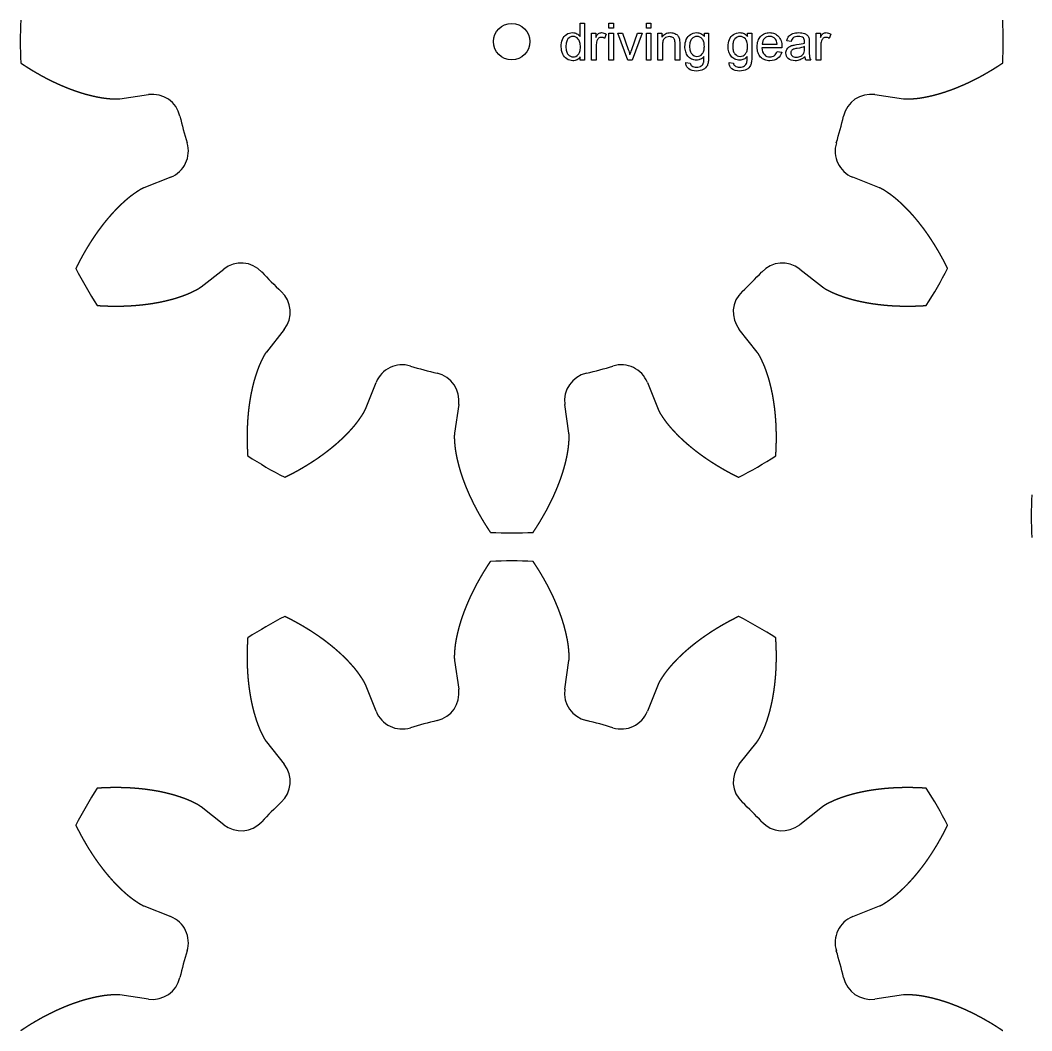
# Model space of a CAD drawing. Header units: millimetres. Extents: x 18 to 1169, y 18 to 1181.
# Drawn here: x 18 to 234.1, y 559.6 to 775.6 of the extents above; entities that cross this region are included whole.
import ezdxf

# ---------------------------------------------------------------- set-up
doc = ezdxf.new("R2010")
doc.units = ezdxf.units.MM
doc.layers.add('cut', color=5, linetype='Continuous', true_color=0x0000ff)
doc.layers.add('line engraving', color=1, linetype='Continuous', true_color=0xff0000)

msp = doc.modelspace()

# ---------------------------------------------------------------- linework, layer by layer
at = {"layer": 'cut', "color": 5, "true_color": 0x0000ff}
for p, q in [((39.31, 758.78), (45.41, 759.67)), ((200.59, 759.67), (206.69, 758.78)), ((50.14, 742.01), (44.42, 739.74)), ((201.58, 739.74), (195.86, 742.01)), ((56.64, 718.58), (61.47, 722.39)), ((184.53, 722.39), (189.36, 718.58)), ((74.39, 709.47), (70.58, 704.64)), ((175.42, 704.64), (171.61, 709.47)), ((91.74, 692.42), (94.01, 698.14)), ((151.99, 698.14), (154.26, 692.42)), ((111.67, 693.41), (110.78, 687.31)), ((135.22, 687.31), (134.33, 693.41)), ((110.78, 638.69), (111.67, 632.59)), ((134.33, 632.59), (135.22, 638.69)), ((94.01, 627.86), (91.74, 633.58)), ((154.26, 633.58), (151.99, 627.86)), ((70.58, 621.36), (74.39, 616.53)), ((171.61, 616.53), (175.42, 621.36)), ((61.47, 603.61), (56.64, 607.42)), ((189.36, 607.42), (184.53, 603.61)), ((44.42, 586.26), (50.14, 583.99)), ((195.86, 583.99), (201.58, 586.26)), ((45.41, 566.33), (39.31, 567.22)), ((206.69, 567.22), (200.59, 566.33))]:
    msp.add_line(p, q, dxfattribs=at)
msp.add_circle((123, 771), 3.9, dxfattribs=at)
for centre, radius, start, end in [((123, 771), 105, 177.5067, -177.5067), ((123, 771), 105, -2.4933, 2.4933), ((46.27, 753.73), 6, 12.6817, 98.3062), ((199.73, 753.73), 6, 81.6938, 167.3183), ((123, 771), 72.64, -167.3183, -162.6817), ((123, 771), 72.64, -17.3183, -12.6817), ((47.92, 747.59), 6, -68.3062, 17.3183), ((198.08, 747.59), 6, 162.6817, -111.6938), ((123, 771), 105, -152.4933, -147.5067), ((65.19, 717.68), 6, 42.6817, 128.3062), ((180.81, 717.68), 6, 51.6938, 137.3183), ((123, 771), 105, -32.4933, -27.5067), ((123, 771), 72.64, -137.3183, -132.6817), ((123, 771), 72.64, -47.3183, -42.6817), ((69.68, 713.19), 6, -38.3062, 47.3183), ((176.32, 713.19), 6, 132.6817, -141.6938), ((99.59, 695.92), 6, 72.6817, 158.3062), ((123, 771), 72.64, -107.3183, -102.6817), ((123, 771), 72.64, -77.3183, -72.6817), ((146.41, 695.92), 6, 21.6938, 107.3183), ((105.73, 694.27), 6, -8.3062, 77.3183), ((140.27, 694.27), 6, 102.6817, -171.6938), ((123, 771), 105, -122.4933, -117.5067), ((123, 771), 105, -62.4933, -57.5067), ((339, 669.58), 105, 177.5067, -177.5067), ((123, 771), 105, -92.4933, -87.5067), ((123, 555), 105, 87.5067, 92.4933), ((123, 555), 105, 117.5067, 122.4933), ((123, 555), 105, 57.5067, 62.4933), ((105.73, 631.73), 6, -77.3183, 8.3062), ((140.27, 631.73), 6, 171.6938, -102.6817), ((99.59, 630.08), 6, -158.3062, -72.6817), ((146.41, 630.08), 6, -107.3183, -21.6938), ((123, 555), 72.64, 102.6817, 107.3183), ((123, 555), 72.64, 72.6817, 77.3183), ((69.68, 612.81), 6, -47.3183, 38.3062), ((176.32, 612.81), 6, 141.6938, -132.6817), ((123, 555), 105, 147.5067, 152.4933), ((123, 555), 105, 27.5067, 32.4933), ((123, 555), 72.64, 132.6817, 137.3183), ((123, 555), 72.64, 42.6817, 47.3183), ((65.19, 608.32), 6, -128.3062, -42.6817), ((180.81, 608.32), 6, -137.3183, -51.6938), ((47.92, 578.41), 6, -17.3183, 68.3062), ((198.08, 578.41), 6, 111.6938, -162.6817), ((123, 555), 72.64, 162.6817, 167.3183), ((123, 555), 72.64, 12.6817, 17.3183), ((46.27, 572.27), 6, -98.3062, -12.6817), ((199.73, 572.27), 6, -167.3183, -81.6938)]:
    msp.add_arc(centre, radius, start, end, dxfattribs=at)
for points in [[(18.1, 766.43), (18.16, 766.39), (18.27, 766.32), (18.45, 766.2), (18.68, 766.05), (18.97, 765.86), (19.27, 765.67), (19.56, 765.48), (19.86, 765.3), (20.15, 765.11), (20.45, 764.93), (20.74, 764.76), (21.04, 764.58), (21.33, 764.41), (21.63, 764.24), (21.93, 764.07), (22.23, 763.9), (22.52, 763.73), (22.82, 763.57), (23.12, 763.41), (23.42, 763.25), (23.72, 763.1), (24.02, 762.94), (24.33, 762.79), (24.63, 762.64), (24.93, 762.49), (25.23, 762.35), (25.53, 762.2), (25.84, 762.06), (26.14, 761.93), (26.44, 761.79), (26.75, 761.66), (27.05, 761.53), (27.36, 761.4), (27.66, 761.27), (27.97, 761.15), (28.27, 761.03), (28.58, 760.91), (28.88, 760.79), (29.19, 760.68), (29.49, 760.57), (29.8, 760.46), (30.11, 760.36), (30.42, 760.25), (30.72, 760.15), (31.03, 760.06), (31.34, 759.96), (31.64, 759.87), (31.95, 759.78), (32.26, 759.7), (32.57, 759.62), (32.88, 759.54), (33.18, 759.46), (33.49, 759.39), (33.8, 759.32), (34.11, 759.25), (34.42, 759.19), (34.72, 759.13), (35.03, 759.07), (35.34, 759.02), (35.65, 758.97), (35.96, 758.92), (36.26, 758.89), (36.57, 758.85), (36.88, 758.82), (37.18, 758.8), (37.49, 758.77), (37.8, 758.75), (38.1, 758.74), (38.41, 758.73), (38.71, 758.73), (38.95, 758.74), (39.13, 758.76), (39.25, 758.77), (39.31, 758.78)], [(206.69, 758.78), (206.75, 758.77), (206.87, 758.76), (207.05, 758.74), (207.29, 758.73), (207.59, 758.73), (207.9, 758.74), (208.2, 758.75), (208.51, 758.77), (208.82, 758.8), (209.12, 758.82), (209.43, 758.85), (209.74, 758.89), (210.04, 758.92), (210.35, 758.97), (210.66, 759.02), (210.97, 759.07), (211.28, 759.13), (211.58, 759.19), (211.89, 759.25), (212.2, 759.32), (212.51, 759.39), (212.82, 759.46), (213.12, 759.54), (213.43, 759.62), (213.74, 759.7), (214.05, 759.78), (214.36, 759.87), (214.66, 759.96), (214.97, 760.06), (215.28, 760.15), (215.58, 760.25), (215.89, 760.36), (216.2, 760.46), (216.51, 760.57), (216.81, 760.68), (217.12, 760.79), (217.42, 760.91), (217.73, 761.03), (218.03, 761.15), (218.34, 761.27), (218.64, 761.4), (218.95, 761.53), (219.25, 761.66), (219.56, 761.79), (219.86, 761.93), (220.16, 762.06), (220.47, 762.2), (220.77, 762.35), (221.07, 762.49), (221.37, 762.64), (221.67, 762.79), (221.98, 762.94), (222.28, 763.1), (222.58, 763.25), (222.88, 763.41), (223.18, 763.57), (223.48, 763.73), (223.77, 763.9), (224.07, 764.07), (224.37, 764.24), (224.67, 764.41), (224.96, 764.58), (225.26, 764.76), (225.55, 764.93), (225.85, 765.11), (226.14, 765.3), (226.44, 765.48), (226.73, 765.67), (227.03, 765.86), (227.32, 766.05), (227.55, 766.2), (227.73, 766.32), (227.84, 766.39), (227.9, 766.43)], [(44.42, 739.74), (44.36, 739.72), (44.25, 739.67), (44.08, 739.59), (43.87, 739.48), (43.6, 739.33), (43.34, 739.17), (43.09, 739), (42.83, 738.83), (42.58, 738.66), (42.33, 738.48), (42.07, 738.31), (41.83, 738.12), (41.58, 737.94), (41.33, 737.74), (41.09, 737.55), (40.85, 737.35), (40.61, 737.14), (40.38, 736.94), (40.14, 736.73), (39.91, 736.52), (39.68, 736.3), (39.45, 736.09), (39.22, 735.87), (38.99, 735.64), (38.77, 735.42), (38.54, 735.19), (38.32, 734.96), (38.1, 734.73), (37.88, 734.49), (37.66, 734.25), (37.45, 734.01), (37.23, 733.77), (37.02, 733.53), (36.81, 733.28), (36.6, 733.03), (36.39, 732.78), (36.18, 732.53), (35.98, 732.27), (35.77, 732.01), (35.57, 731.75), (35.37, 731.49), (35.17, 731.23), (34.97, 730.96), (34.77, 730.7), (34.58, 730.43), (34.39, 730.16), (34.19, 729.88), (34, 729.61), (33.81, 729.33), (33.63, 729.05), (33.44, 728.77), (33.25, 728.49), (33.07, 728.21), (32.89, 727.92), (32.71, 727.63), (32.53, 727.35), (32.35, 727.06), (32.18, 726.76), (32, 726.47), (31.83, 726.17), (31.66, 725.88), (31.49, 725.58), (31.32, 725.28), (31.15, 724.98), (30.99, 724.67), (30.82, 724.37), (30.66, 724.06), (30.5, 723.75), (30.34, 723.44), (30.18, 723.13), (30.06, 722.88), (29.96, 722.69), (29.9, 722.57), (29.87, 722.51)], [(216.13, 722.51), (216.1, 722.57), (216.04, 722.69), (215.94, 722.88), (215.82, 723.13), (215.66, 723.44), (215.5, 723.75), (215.34, 724.06), (215.18, 724.37), (215.01, 724.67), (214.85, 724.98), (214.68, 725.28), (214.51, 725.58), (214.34, 725.88), (214.17, 726.17), (214, 726.47), (213.82, 726.76), (213.65, 727.06), (213.47, 727.35), (213.29, 727.63), (213.11, 727.92), (212.93, 728.21), (212.75, 728.49), (212.56, 728.77), (212.37, 729.05), (212.19, 729.33), (212, 729.61), (211.81, 729.88), (211.61, 730.16), (211.42, 730.43), (211.23, 730.7), (211.03, 730.96), (210.83, 731.23), (210.63, 731.49), (210.43, 731.75), (210.23, 732.01), (210.02, 732.27), (209.82, 732.53), (209.61, 732.78), (209.4, 733.03), (209.19, 733.28), (208.98, 733.53), (208.77, 733.77), (208.55, 734.01), (208.34, 734.25), (208.12, 734.49), (207.9, 734.73), (207.68, 734.96), (207.46, 735.19), (207.23, 735.42), (207.01, 735.64), (206.78, 735.87), (206.55, 736.09), (206.32, 736.3), (206.09, 736.52), (205.86, 736.73), (205.62, 736.94), (205.39, 737.14), (205.15, 737.35), (204.91, 737.55), (204.67, 737.74), (204.42, 737.94), (204.17, 738.12), (203.93, 738.31), (203.67, 738.48), (203.42, 738.66), (203.17, 738.83), (202.91, 739), (202.66, 739.17), (202.4, 739.33), (202.13, 739.48), (201.92, 739.59), (201.75, 739.67), (201.64, 739.72), (201.58, 739.74)], [(34.44, 714.59), (34.51, 714.59), (34.65, 714.58), (34.86, 714.57), (35.14, 714.55), (35.48, 714.53), (35.83, 714.52), (36.18, 714.5), (36.53, 714.49), (36.87, 714.48), (37.22, 714.47), (37.56, 714.46), (37.91, 714.46), (38.25, 714.46), (38.59, 714.46), (38.94, 714.46), (39.28, 714.46), (39.62, 714.47), (39.96, 714.48), (40.3, 714.49), (40.64, 714.5), (40.98, 714.52), (41.31, 714.53), (41.65, 714.55), (41.99, 714.57), (42.32, 714.6), (42.66, 714.62), (42.99, 714.65), (43.32, 714.68), (43.65, 714.71), (43.98, 714.75), (44.31, 714.78), (44.64, 714.82), (44.97, 714.86), (45.3, 714.91), (45.62, 714.95), (45.95, 715), (46.27, 715.05), (46.59, 715.1), (46.92, 715.16), (47.24, 715.21), (47.56, 715.27), (47.87, 715.34), (48.19, 715.4), (48.51, 715.47), (48.82, 715.54), (49.14, 715.61), (49.45, 715.69), (49.76, 715.76), (50.07, 715.84), (50.38, 715.92), (50.68, 716.01), (50.99, 716.1), (51.29, 716.19), (51.59, 716.28), (51.89, 716.38), (52.19, 716.48), (52.49, 716.58), (52.78, 716.69), (53.07, 716.79), (53.37, 716.9), (53.65, 717.02), (53.94, 717.14), (54.22, 717.26), (54.5, 717.39), (54.78, 717.52), (55.06, 717.66), (55.33, 717.79), (55.61, 717.93), (55.88, 718.07), (56.14, 718.23), (56.34, 718.36), (56.49, 718.47), (56.59, 718.54), (56.64, 718.58)], [(189.36, 718.58), (189.41, 718.54), (189.51, 718.47), (189.66, 718.36), (189.86, 718.23), (190.12, 718.07), (190.39, 717.93), (190.67, 717.79), (190.94, 717.66), (191.22, 717.52), (191.5, 717.39), (191.78, 717.26), (192.06, 717.14), (192.35, 717.02), (192.63, 716.9), (192.93, 716.79), (193.22, 716.69), (193.51, 716.58), (193.81, 716.48), (194.11, 716.38), (194.41, 716.28), (194.71, 716.19), (195.01, 716.1), (195.32, 716.01), (195.62, 715.92), (195.93, 715.84), (196.24, 715.76), (196.55, 715.69), (196.86, 715.61), (197.18, 715.54), (197.49, 715.47), (197.81, 715.4), (198.13, 715.34), (198.44, 715.27), (198.76, 715.21), (199.08, 715.16), (199.41, 715.1), (199.73, 715.05), (200.05, 715), (200.38, 714.95), (200.7, 714.91), (201.03, 714.86), (201.36, 714.82), (201.69, 714.78), (202.02, 714.75), (202.35, 714.71), (202.68, 714.68), (203.01, 714.65), (203.34, 714.62), (203.68, 714.6), (204.01, 714.57), (204.35, 714.55), (204.69, 714.53), (205.02, 714.52), (205.36, 714.5), (205.7, 714.49), (206.04, 714.48), (206.38, 714.47), (206.72, 714.46), (207.06, 714.46), (207.41, 714.46), (207.75, 714.46), (208.09, 714.46), (208.44, 714.46), (208.78, 714.47), (209.13, 714.48), (209.47, 714.49), (209.82, 714.5), (210.17, 714.52), (210.52, 714.53), (210.86, 714.55), (211.14, 714.57), (211.35, 714.58), (211.49, 714.59), (211.56, 714.59)], [(70.58, 704.64), (70.54, 704.59), (70.47, 704.49), (70.36, 704.34), (70.23, 704.14), (70.07, 703.88), (69.93, 703.61), (69.79, 703.33), (69.66, 703.06), (69.52, 702.78), (69.39, 702.5), (69.26, 702.22), (69.14, 701.94), (69.02, 701.65), (68.9, 701.37), (68.79, 701.07), (68.69, 700.78), (68.58, 700.49), (68.48, 700.19), (68.38, 699.89), (68.28, 699.59), (68.19, 699.29), (68.1, 698.99), (68.01, 698.68), (67.92, 698.38), (67.84, 698.07), (67.76, 697.76), (67.69, 697.45), (67.61, 697.14), (67.54, 696.82), (67.47, 696.51), (67.4, 696.19), (67.34, 695.87), (67.27, 695.56), (67.21, 695.24), (67.16, 694.92), (67.1, 694.59), (67.05, 694.27), (67, 693.95), (66.95, 693.62), (66.91, 693.3), (66.86, 692.97), (66.82, 692.64), (66.78, 692.31), (66.75, 691.98), (66.71, 691.65), (66.68, 691.32), (66.65, 690.99), (66.62, 690.66), (66.6, 690.32), (66.57, 689.99), (66.55, 689.65), (66.53, 689.31), (66.52, 688.98), (66.5, 688.64), (66.49, 688.3), (66.48, 687.96), (66.47, 687.62), (66.46, 687.28), (66.46, 686.94), (66.46, 686.59), (66.46, 686.25), (66.46, 685.91), (66.46, 685.56), (66.47, 685.22), (66.48, 684.87), (66.49, 684.53), (66.5, 684.18), (66.52, 683.83), (66.53, 683.48), (66.55, 683.14), (66.57, 682.86), (66.58, 682.65), (66.59, 682.51), (66.59, 682.44)], [(179.41, 682.44), (179.41, 682.51), (179.42, 682.65), (179.43, 682.86), (179.45, 683.14), (179.47, 683.48), (179.48, 683.83), (179.5, 684.18), (179.51, 684.53), (179.52, 684.87), (179.53, 685.22), (179.54, 685.56), (179.54, 685.91), (179.54, 686.25), (179.54, 686.59), (179.54, 686.94), (179.54, 687.28), (179.53, 687.62), (179.52, 687.96), (179.51, 688.3), (179.5, 688.64), (179.48, 688.98), (179.47, 689.31), (179.45, 689.65), (179.43, 689.99), (179.4, 690.32), (179.38, 690.66), (179.35, 690.99), (179.32, 691.32), (179.29, 691.65), (179.25, 691.98), (179.22, 692.31), (179.18, 692.64), (179.14, 692.97), (179.09, 693.3), (179.05, 693.62), (179, 693.95), (178.95, 694.27), (178.9, 694.59), (178.84, 694.92), (178.79, 695.24), (178.73, 695.56), (178.66, 695.87), (178.6, 696.19), (178.53, 696.51), (178.46, 696.82), (178.39, 697.14), (178.31, 697.45), (178.24, 697.76), (178.16, 698.07), (178.08, 698.38), (177.99, 698.68), (177.9, 698.99), (177.81, 699.29), (177.72, 699.59), (177.62, 699.89), (177.52, 700.19), (177.42, 700.49), (177.31, 700.78), (177.21, 701.07), (177.1, 701.37), (176.98, 701.65), (176.86, 701.94), (176.74, 702.22), (176.61, 702.5), (176.48, 702.78), (176.34, 703.06), (176.21, 703.33), (176.07, 703.61), (175.93, 703.88), (175.77, 704.14), (175.64, 704.34), (175.53, 704.49), (175.46, 704.59), (175.42, 704.64)], [(74.51, 677.87), (74.57, 677.9), (74.69, 677.96), (74.88, 678.06), (75.13, 678.18), (75.44, 678.34), (75.75, 678.5), (76.06, 678.66), (76.37, 678.82), (76.67, 678.99), (76.98, 679.15), (77.28, 679.32), (77.58, 679.49), (77.88, 679.66), (78.17, 679.83), (78.47, 680), (78.76, 680.18), (79.06, 680.35), (79.35, 680.53), (79.63, 680.71), (79.92, 680.89), (80.21, 681.07), (80.49, 681.25), (80.77, 681.44), (81.05, 681.63), (81.33, 681.81), (81.61, 682), (81.88, 682.19), (82.16, 682.39), (82.43, 682.58), (82.7, 682.77), (82.96, 682.97), (83.23, 683.17), (83.49, 683.37), (83.75, 683.57), (84.01, 683.77), (84.27, 683.98), (84.53, 684.18), (84.78, 684.39), (85.03, 684.6), (85.28, 684.81), (85.53, 685.02), (85.77, 685.23), (86.01, 685.45), (86.25, 685.66), (86.49, 685.88), (86.73, 686.1), (86.96, 686.32), (87.19, 686.54), (87.42, 686.77), (87.64, 686.99), (87.87, 687.22), (88.09, 687.45), (88.3, 687.68), (88.52, 687.91), (88.73, 688.14), (88.94, 688.38), (89.14, 688.61), (89.35, 688.85), (89.55, 689.09), (89.74, 689.33), (89.94, 689.58), (90.12, 689.83), (90.31, 690.07), (90.48, 690.33), (90.66, 690.58), (90.83, 690.83), (91, 691.09), (91.17, 691.34), (91.33, 691.6), (91.48, 691.87), (91.59, 692.08), (91.67, 692.25), (91.72, 692.36), (91.74, 692.42)], [(154.26, 692.42), (154.28, 692.36), (154.33, 692.25), (154.41, 692.08), (154.52, 691.87), (154.67, 691.6), (154.83, 691.34), (155, 691.09), (155.17, 690.83), (155.34, 690.58), (155.52, 690.33), (155.69, 690.07), (155.88, 689.83), (156.06, 689.58), (156.26, 689.33), (156.45, 689.09), (156.65, 688.85), (156.86, 688.61), (157.06, 688.38), (157.27, 688.14), (157.48, 687.91), (157.7, 687.68), (157.91, 687.45), (158.13, 687.22), (158.36, 686.99), (158.58, 686.77), (158.81, 686.54), (159.04, 686.32), (159.27, 686.1), (159.51, 685.88), (159.75, 685.66), (159.99, 685.45), (160.23, 685.23), (160.47, 685.02), (160.72, 684.81), (160.97, 684.6), (161.22, 684.39), (161.47, 684.18), (161.73, 683.98), (161.99, 683.77), (162.25, 683.57), (162.51, 683.37), (162.77, 683.17), (163.04, 682.97), (163.3, 682.77), (163.57, 682.58), (163.84, 682.39), (164.12, 682.19), (164.39, 682), (164.67, 681.81), (164.95, 681.63), (165.23, 681.44), (165.51, 681.25), (165.79, 681.07), (166.08, 680.89), (166.37, 680.71), (166.65, 680.53), (166.94, 680.35), (167.24, 680.18), (167.53, 680), (167.83, 679.83), (168.12, 679.66), (168.42, 679.49), (168.72, 679.32), (169.02, 679.15), (169.33, 678.99), (169.63, 678.82), (169.94, 678.66), (170.25, 678.5), (170.56, 678.34), (170.87, 678.18), (171.12, 678.06), (171.31, 677.96), (171.43, 677.9), (171.49, 677.87)], [(110.78, 687.31), (110.77, 687.25), (110.76, 687.13), (110.74, 686.95), (110.73, 686.71), (110.73, 686.41), (110.74, 686.1), (110.75, 685.8), (110.77, 685.49), (110.8, 685.18), (110.82, 684.88), (110.85, 684.57), (110.89, 684.26), (110.92, 683.96), (110.97, 683.65), (111.02, 683.34), (111.07, 683.03), (111.13, 682.72), (111.19, 682.42), (111.25, 682.11), (111.32, 681.8), (111.39, 681.49), (111.46, 681.18), (111.54, 680.88), (111.62, 680.57), (111.7, 680.26), (111.78, 679.95), (111.87, 679.64), (111.96, 679.34), (112.06, 679.03), (112.15, 678.72), (112.25, 678.42), (112.36, 678.11), (112.46, 677.8), (112.57, 677.49), (112.68, 677.19), (112.79, 676.88), (112.91, 676.58), (113.03, 676.27), (113.15, 675.97), (113.27, 675.66), (113.4, 675.36), (113.53, 675.05), (113.66, 674.75), (113.79, 674.44), (113.93, 674.14), (114.06, 673.84), (114.2, 673.53), (114.35, 673.23), (114.49, 672.93), (114.64, 672.63), (114.79, 672.33), (114.94, 672.02), (115.1, 671.72), (115.25, 671.42), (115.41, 671.12), (115.57, 670.82), (115.73, 670.52), (115.9, 670.23), (116.07, 669.93), (116.24, 669.63), (116.41, 669.33), (116.58, 669.04), (116.76, 668.74), (116.93, 668.45), (117.11, 668.15), (117.3, 667.86), (117.48, 667.56), (117.67, 667.27), (117.86, 666.97), (118.05, 666.68), (118.2, 666.45), (118.32, 666.27), (118.39, 666.16), (118.43, 666.1)], [(127.57, 666.1), (127.61, 666.16), (127.68, 666.27), (127.8, 666.45), (127.95, 666.68), (128.14, 666.97), (128.33, 667.27), (128.52, 667.56), (128.7, 667.86), (128.89, 668.15), (129.07, 668.45), (129.24, 668.74), (129.42, 669.04), (129.59, 669.33), (129.76, 669.63), (129.93, 669.93), (130.1, 670.23), (130.27, 670.52), (130.43, 670.82), (130.59, 671.12), (130.75, 671.42), (130.9, 671.72), (131.06, 672.02), (131.21, 672.33), (131.36, 672.63), (131.51, 672.93), (131.65, 673.23), (131.8, 673.53), (131.94, 673.84), (132.07, 674.14), (132.21, 674.44), (132.34, 674.75), (132.47, 675.05), (132.6, 675.36), (132.73, 675.66), (132.85, 675.97), (132.97, 676.27), (133.09, 676.58), (133.21, 676.88), (133.32, 677.19), (133.43, 677.49), (133.54, 677.8), (133.64, 678.11), (133.75, 678.42), (133.85, 678.72), (133.94, 679.03), (134.04, 679.34), (134.13, 679.64), (134.22, 679.95), (134.3, 680.26), (134.38, 680.57), (134.46, 680.88), (134.54, 681.18), (134.61, 681.49), (134.68, 681.8), (134.75, 682.11), (134.81, 682.42), (134.87, 682.72), (134.93, 683.03), (134.98, 683.34), (135.03, 683.65), (135.08, 683.96), (135.11, 684.26), (135.15, 684.57), (135.18, 684.88), (135.2, 685.18), (135.23, 685.49), (135.25, 685.8), (135.26, 686.1), (135.27, 686.41), (135.27, 686.71), (135.26, 686.95), (135.24, 687.13), (135.23, 687.25), (135.22, 687.31)], [(118.43, 659.9), (118.39, 659.84), (118.32, 659.73), (118.2, 659.55), (118.05, 659.32), (117.86, 659.03), (117.67, 658.73), (117.48, 658.44), (117.3, 658.14), (117.11, 657.85), (116.93, 657.55), (116.76, 657.26), (116.58, 656.96), (116.41, 656.67), (116.24, 656.37), (116.07, 656.07), (115.9, 655.77), (115.73, 655.48), (115.57, 655.18), (115.41, 654.88), (115.25, 654.58), (115.1, 654.28), (114.94, 653.98), (114.79, 653.67), (114.64, 653.37), (114.49, 653.07), (114.35, 652.77), (114.2, 652.47), (114.06, 652.16), (113.93, 651.86), (113.79, 651.56), (113.66, 651.25), (113.53, 650.95), (113.4, 650.64), (113.27, 650.34), (113.15, 650.03), (113.03, 649.73), (112.91, 649.42), (112.79, 649.12), (112.68, 648.81), (112.57, 648.51), (112.46, 648.2), (112.36, 647.89), (112.25, 647.58), (112.15, 647.28), (112.06, 646.97), (111.96, 646.66), (111.87, 646.36), (111.78, 646.05), (111.7, 645.74), (111.62, 645.43), (111.54, 645.12), (111.46, 644.82), (111.39, 644.51), (111.32, 644.2), (111.25, 643.89), (111.19, 643.58), (111.13, 643.28), (111.07, 642.97), (111.02, 642.66), (110.97, 642.35), (110.92, 642.04), (110.89, 641.74), (110.85, 641.43), (110.82, 641.12), (110.8, 640.82), (110.77, 640.51), (110.75, 640.2), (110.74, 639.9), (110.73, 639.59), (110.73, 639.29), (110.74, 639.05), (110.76, 638.87), (110.77, 638.75), (110.78, 638.69)], [(135.22, 638.69), (135.23, 638.75), (135.24, 638.87), (135.26, 639.05), (135.27, 639.29), (135.27, 639.59), (135.26, 639.9), (135.25, 640.2), (135.23, 640.51), (135.2, 640.82), (135.18, 641.12), (135.15, 641.43), (135.11, 641.74), (135.08, 642.04), (135.03, 642.35), (134.98, 642.66), (134.93, 642.97), (134.87, 643.28), (134.81, 643.58), (134.75, 643.89), (134.68, 644.2), (134.61, 644.51), (134.54, 644.82), (134.46, 645.12), (134.38, 645.43), (134.3, 645.74), (134.22, 646.05), (134.13, 646.36), (134.04, 646.66), (133.94, 646.97), (133.85, 647.28), (133.75, 647.58), (133.64, 647.89), (133.54, 648.2), (133.43, 648.51), (133.32, 648.81), (133.21, 649.12), (133.09, 649.42), (132.97, 649.73), (132.85, 650.03), (132.73, 650.34), (132.6, 650.64), (132.47, 650.95), (132.34, 651.25), (132.21, 651.56), (132.07, 651.86), (131.94, 652.16), (131.8, 652.47), (131.65, 652.77), (131.51, 653.07), (131.36, 653.37), (131.21, 653.67), (131.06, 653.98), (130.9, 654.28), (130.75, 654.58), (130.59, 654.88), (130.43, 655.18), (130.27, 655.48), (130.1, 655.77), (129.93, 656.07), (129.76, 656.37), (129.59, 656.67), (129.42, 656.96), (129.24, 657.26), (129.07, 657.55), (128.89, 657.85), (128.7, 658.14), (128.52, 658.44), (128.33, 658.73), (128.14, 659.03), (127.95, 659.32), (127.8, 659.55), (127.68, 659.73), (127.61, 659.84), (127.57, 659.9)], [(91.74, 633.58), (91.72, 633.64), (91.67, 633.75), (91.59, 633.92), (91.48, 634.13), (91.33, 634.4), (91.17, 634.66), (91, 634.91), (90.83, 635.17), (90.66, 635.42), (90.48, 635.67), (90.31, 635.93), (90.12, 636.17), (89.94, 636.42), (89.74, 636.67), (89.55, 636.91), (89.35, 637.15), (89.14, 637.39), (88.94, 637.62), (88.73, 637.86), (88.52, 638.09), (88.3, 638.32), (88.09, 638.55), (87.87, 638.78), (87.64, 639.01), (87.42, 639.23), (87.19, 639.46), (86.96, 639.68), (86.73, 639.9), (86.49, 640.12), (86.25, 640.34), (86.01, 640.55), (85.77, 640.77), (85.53, 640.98), (85.28, 641.19), (85.03, 641.4), (84.78, 641.61), (84.53, 641.82), (84.27, 642.02), (84.01, 642.23), (83.75, 642.43), (83.49, 642.63), (83.23, 642.83), (82.96, 643.03), (82.7, 643.23), (82.43, 643.42), (82.16, 643.61), (81.88, 643.81), (81.61, 644), (81.33, 644.19), (81.05, 644.37), (80.77, 644.56), (80.49, 644.75), (80.21, 644.93), (79.92, 645.11), (79.63, 645.29), (79.35, 645.47), (79.06, 645.65), (78.76, 645.82), (78.47, 646), (78.17, 646.17), (77.88, 646.34), (77.58, 646.51), (77.28, 646.68), (76.98, 646.85), (76.67, 647.01), (76.37, 647.18), (76.06, 647.34), (75.75, 647.5), (75.44, 647.66), (75.13, 647.82), (74.88, 647.94), (74.69, 648.04), (74.57, 648.1), (74.51, 648.13)], [(171.49, 648.13), (171.43, 648.1), (171.31, 648.04), (171.12, 647.94), (170.87, 647.82), (170.56, 647.66), (170.25, 647.5), (169.94, 647.34), (169.63, 647.18), (169.33, 647.01), (169.02, 646.85), (168.72, 646.68), (168.42, 646.51), (168.12, 646.34), (167.83, 646.17), (167.53, 646), (167.24, 645.82), (166.94, 645.65), (166.65, 645.47), (166.37, 645.29), (166.08, 645.11), (165.79, 644.93), (165.51, 644.75), (165.23, 644.56), (164.95, 644.37), (164.67, 644.19), (164.39, 644), (164.12, 643.81), (163.84, 643.61), (163.57, 643.42), (163.3, 643.23), (163.04, 643.03), (162.77, 642.83), (162.51, 642.63), (162.25, 642.43), (161.99, 642.23), (161.73, 642.02), (161.47, 641.82), (161.22, 641.61), (160.97, 641.4), (160.72, 641.19), (160.47, 640.98), (160.23, 640.77), (159.99, 640.55), (159.75, 640.34), (159.51, 640.12), (159.27, 639.9), (159.04, 639.68), (158.81, 639.46), (158.58, 639.23), (158.36, 639.01), (158.13, 638.78), (157.91, 638.55), (157.7, 638.32), (157.48, 638.09), (157.27, 637.86), (157.06, 637.62), (156.86, 637.39), (156.65, 637.15), (156.45, 636.91), (156.26, 636.67), (156.06, 636.42), (155.88, 636.17), (155.69, 635.93), (155.52, 635.67), (155.34, 635.42), (155.17, 635.17), (155, 634.91), (154.83, 634.66), (154.67, 634.4), (154.52, 634.13), (154.41, 633.92), (154.33, 633.75), (154.28, 633.64), (154.26, 633.58)], [(66.59, 643.56), (66.59, 643.49), (66.58, 643.35), (66.57, 643.14), (66.55, 642.86), (66.53, 642.52), (66.52, 642.17), (66.5, 641.82), (66.49, 641.47), (66.48, 641.13), (66.47, 640.78), (66.46, 640.44), (66.46, 640.09), (66.46, 639.75), (66.46, 639.41), (66.46, 639.06), (66.46, 638.72), (66.47, 638.38), (66.48, 638.04), (66.49, 637.7), (66.5, 637.36), (66.52, 637.02), (66.53, 636.69), (66.55, 636.35), (66.57, 636.01), (66.6, 635.68), (66.62, 635.34), (66.65, 635.01), (66.68, 634.68), (66.71, 634.35), (66.75, 634.02), (66.78, 633.69), (66.82, 633.36), (66.86, 633.03), (66.91, 632.7), (66.95, 632.38), (67, 632.05), (67.05, 631.73), (67.1, 631.41), (67.16, 631.08), (67.21, 630.76), (67.27, 630.44), (67.34, 630.13), (67.4, 629.81), (67.47, 629.49), (67.54, 629.18), (67.61, 628.86), (67.69, 628.55), (67.76, 628.24), (67.84, 627.93), (67.92, 627.62), (68.01, 627.32), (68.1, 627.01), (68.19, 626.71), (68.28, 626.41), (68.38, 626.11), (68.48, 625.81), (68.58, 625.51), (68.69, 625.22), (68.79, 624.93), (68.9, 624.63), (69.02, 624.35), (69.14, 624.06), (69.26, 623.78), (69.39, 623.5), (69.52, 623.22), (69.66, 622.94), (69.79, 622.67), (69.93, 622.39), (70.07, 622.12), (70.23, 621.86), (70.36, 621.66), (70.47, 621.51), (70.54, 621.41), (70.58, 621.36)], [(175.42, 621.36), (175.46, 621.41), (175.53, 621.51), (175.64, 621.66), (175.77, 621.86), (175.93, 622.12), (176.07, 622.39), (176.21, 622.67), (176.34, 622.94), (176.48, 623.22), (176.61, 623.5), (176.74, 623.78), (176.86, 624.06), (176.98, 624.35), (177.1, 624.63), (177.21, 624.93), (177.31, 625.22), (177.42, 625.51), (177.52, 625.81), (177.62, 626.11), (177.72, 626.41), (177.81, 626.71), (177.9, 627.01), (177.99, 627.32), (178.08, 627.62), (178.16, 627.93), (178.24, 628.24), (178.31, 628.55), (178.39, 628.86), (178.46, 629.18), (178.53, 629.49), (178.6, 629.81), (178.66, 630.13), (178.73, 630.44), (178.79, 630.76), (178.84, 631.08), (178.9, 631.41), (178.95, 631.73), (179, 632.05), (179.05, 632.38), (179.09, 632.7), (179.14, 633.03), (179.18, 633.36), (179.22, 633.69), (179.25, 634.02), (179.29, 634.35), (179.32, 634.68), (179.35, 635.01), (179.38, 635.34), (179.4, 635.68), (179.43, 636.01), (179.45, 636.35), (179.47, 636.69), (179.48, 637.02), (179.5, 637.36), (179.51, 637.7), (179.52, 638.04), (179.53, 638.38), (179.54, 638.72), (179.54, 639.06), (179.54, 639.41), (179.54, 639.75), (179.54, 640.09), (179.54, 640.44), (179.53, 640.78), (179.52, 641.13), (179.51, 641.47), (179.5, 641.82), (179.48, 642.17), (179.47, 642.52), (179.45, 642.86), (179.43, 643.14), (179.42, 643.35), (179.41, 643.49), (179.41, 643.56)], [(56.64, 607.42), (56.59, 607.46), (56.49, 607.53), (56.34, 607.64), (56.14, 607.77), (55.88, 607.93), (55.61, 608.07), (55.33, 608.21), (55.06, 608.34), (54.78, 608.48), (54.5, 608.61), (54.22, 608.74), (53.94, 608.86), (53.65, 608.98), (53.37, 609.1), (53.07, 609.21), (52.78, 609.31), (52.49, 609.42), (52.19, 609.52), (51.89, 609.62), (51.59, 609.72), (51.29, 609.81), (50.99, 609.9), (50.68, 609.99), (50.38, 610.08), (50.07, 610.16), (49.76, 610.24), (49.45, 610.31), (49.14, 610.39), (48.82, 610.46), (48.51, 610.53), (48.19, 610.6), (47.87, 610.66), (47.56, 610.73), (47.24, 610.79), (46.92, 610.84), (46.59, 610.9), (46.27, 610.95), (45.95, 611), (45.62, 611.05), (45.3, 611.09), (44.97, 611.14), (44.64, 611.18), (44.31, 611.22), (43.98, 611.25), (43.65, 611.29), (43.32, 611.32), (42.99, 611.35), (42.66, 611.38), (42.32, 611.4), (41.99, 611.43), (41.65, 611.45), (41.31, 611.47), (40.98, 611.48), (40.64, 611.5), (40.3, 611.51), (39.96, 611.52), (39.62, 611.53), (39.28, 611.54), (38.94, 611.54), (38.59, 611.54), (38.25, 611.54), (37.91, 611.54), (37.56, 611.54), (37.22, 611.53), (36.87, 611.52), (36.53, 611.51), (36.18, 611.5), (35.83, 611.48), (35.48, 611.47), (35.14, 611.45), (34.86, 611.43), (34.65, 611.42), (34.51, 611.41), (34.44, 611.41)], [(211.56, 611.41), (211.49, 611.41), (211.35, 611.42), (211.14, 611.43), (210.86, 611.45), (210.52, 611.47), (210.17, 611.48), (209.82, 611.5), (209.47, 611.51), (209.13, 611.52), (208.78, 611.53), (208.44, 611.54), (208.09, 611.54), (207.75, 611.54), (207.41, 611.54), (207.06, 611.54), (206.72, 611.54), (206.38, 611.53), (206.04, 611.52), (205.7, 611.51), (205.36, 611.5), (205.02, 611.48), (204.69, 611.47), (204.35, 611.45), (204.01, 611.43), (203.68, 611.4), (203.34, 611.38), (203.01, 611.35), (202.68, 611.32), (202.35, 611.29), (202.02, 611.25), (201.69, 611.22), (201.36, 611.18), (201.03, 611.14), (200.7, 611.09), (200.38, 611.05), (200.05, 611), (199.73, 610.95), (199.41, 610.9), (199.08, 610.84), (198.76, 610.79), (198.44, 610.73), (198.13, 610.66), (197.81, 610.6), (197.49, 610.53), (197.18, 610.46), (196.86, 610.39), (196.55, 610.31), (196.24, 610.24), (195.93, 610.16), (195.62, 610.08), (195.32, 609.99), (195.01, 609.9), (194.71, 609.81), (194.41, 609.72), (194.11, 609.62), (193.81, 609.52), (193.51, 609.42), (193.22, 609.31), (192.93, 609.21), (192.63, 609.1), (192.35, 608.98), (192.06, 608.86), (191.78, 608.74), (191.5, 608.61), (191.22, 608.48), (190.94, 608.34), (190.67, 608.21), (190.39, 608.07), (190.12, 607.93), (189.86, 607.77), (189.66, 607.64), (189.51, 607.53), (189.41, 607.46), (189.36, 607.42)], [(29.87, 603.49), (29.9, 603.43), (29.96, 603.31), (30.06, 603.12), (30.18, 602.87), (30.34, 602.56), (30.5, 602.25), (30.66, 601.94), (30.82, 601.63), (30.99, 601.33), (31.15, 601.02), (31.32, 600.72), (31.49, 600.42), (31.66, 600.12), (31.83, 599.83), (32, 599.53), (32.18, 599.24), (32.35, 598.94), (32.53, 598.65), (32.71, 598.37), (32.89, 598.08), (33.07, 597.79), (33.25, 597.51), (33.44, 597.23), (33.63, 596.95), (33.81, 596.67), (34, 596.39), (34.19, 596.12), (34.39, 595.84), (34.58, 595.57), (34.77, 595.3), (34.97, 595.04), (35.17, 594.77), (35.37, 594.51), (35.57, 594.25), (35.77, 593.99), (35.98, 593.73), (36.18, 593.47), (36.39, 593.22), (36.6, 592.97), (36.81, 592.72), (37.02, 592.47), (37.23, 592.23), (37.45, 591.99), (37.66, 591.75), (37.88, 591.51), (38.1, 591.27), (38.32, 591.04), (38.54, 590.81), (38.77, 590.58), (38.99, 590.36), (39.22, 590.13), (39.45, 589.91), (39.68, 589.7), (39.91, 589.48), (40.14, 589.27), (40.38, 589.06), (40.61, 588.86), (40.85, 588.65), (41.09, 588.45), (41.33, 588.26), (41.58, 588.06), (41.83, 587.88), (42.07, 587.69), (42.33, 587.52), (42.58, 587.34), (42.83, 587.17), (43.09, 587), (43.34, 586.83), (43.6, 586.67), (43.87, 586.52), (44.08, 586.41), (44.25, 586.33), (44.36, 586.28), (44.42, 586.26)], [(201.58, 586.26), (201.64, 586.28), (201.75, 586.33), (201.92, 586.41), (202.13, 586.52), (202.4, 586.67), (202.66, 586.83), (202.91, 587), (203.17, 587.17), (203.42, 587.34), (203.67, 587.52), (203.93, 587.69), (204.17, 587.88), (204.42, 588.06), (204.67, 588.26), (204.91, 588.45), (205.15, 588.65), (205.39, 588.86), (205.62, 589.06), (205.86, 589.27), (206.09, 589.48), (206.32, 589.7), (206.55, 589.91), (206.78, 590.13), (207.01, 590.36), (207.23, 590.58), (207.46, 590.81), (207.68, 591.04), (207.9, 591.27), (208.12, 591.51), (208.34, 591.75), (208.55, 591.99), (208.77, 592.23), (208.98, 592.47), (209.19, 592.72), (209.4, 592.97), (209.61, 593.22), (209.82, 593.47), (210.02, 593.73), (210.23, 593.99), (210.43, 594.25), (210.63, 594.51), (210.83, 594.77), (211.03, 595.04), (211.23, 595.3), (211.42, 595.57), (211.61, 595.84), (211.81, 596.12), (212, 596.39), (212.19, 596.67), (212.37, 596.95), (212.56, 597.23), (212.75, 597.51), (212.93, 597.79), (213.11, 598.08), (213.29, 598.37), (213.47, 598.65), (213.65, 598.94), (213.82, 599.24), (214, 599.53), (214.17, 599.83), (214.34, 600.12), (214.51, 600.42), (214.68, 600.72), (214.85, 601.02), (215.01, 601.33), (215.18, 601.63), (215.34, 601.94), (215.5, 602.25), (215.66, 602.56), (215.82, 602.87), (215.94, 603.12), (216.04, 603.31), (216.1, 603.43), (216.13, 603.49)], [(39.31, 567.22), (39.25, 567.23), (39.13, 567.24), (38.95, 567.26), (38.71, 567.27), (38.41, 567.27), (38.1, 567.26), (37.8, 567.25), (37.49, 567.23), (37.18, 567.2), (36.88, 567.18), (36.57, 567.15), (36.26, 567.11), (35.96, 567.08), (35.65, 567.03), (35.34, 566.98), (35.03, 566.93), (34.72, 566.87), (34.42, 566.81), (34.11, 566.75), (33.8, 566.68), (33.49, 566.61), (33.18, 566.54), (32.88, 566.46), (32.57, 566.38), (32.26, 566.3), (31.95, 566.22), (31.64, 566.13), (31.34, 566.04), (31.03, 565.94), (30.72, 565.85), (30.42, 565.75), (30.11, 565.64), (29.8, 565.54), (29.49, 565.43), (29.19, 565.32), (28.88, 565.21), (28.58, 565.09), (28.27, 564.97), (27.97, 564.85), (27.66, 564.73), (27.36, 564.6), (27.05, 564.47), (26.75, 564.34), (26.44, 564.21), (26.14, 564.07), (25.84, 563.94), (25.53, 563.8), (25.23, 563.65), (24.93, 563.51), (24.63, 563.36), (24.33, 563.21), (24.02, 563.06), (23.72, 562.9), (23.42, 562.75), (23.12, 562.59), (22.82, 562.43), (22.52, 562.27), (22.23, 562.1), (21.93, 561.93), (21.63, 561.76), (21.33, 561.59), (21.04, 561.42), (20.74, 561.24), (20.45, 561.07), (20.15, 560.89), (19.86, 560.7), (19.56, 560.52), (19.27, 560.33), (18.97, 560.14), (18.68, 559.95), (18.45, 559.8), (18.27, 559.68), (18.16, 559.61), (18.1, 559.57)], [(227.9, 559.57), (227.84, 559.61), (227.73, 559.68), (227.55, 559.8), (227.32, 559.95), (227.03, 560.14), (226.73, 560.33), (226.44, 560.52), (226.14, 560.7), (225.85, 560.89), (225.55, 561.07), (225.26, 561.24), (224.96, 561.42), (224.67, 561.59), (224.37, 561.76), (224.07, 561.93), (223.77, 562.1), (223.48, 562.27), (223.18, 562.43), (222.88, 562.59), (222.58, 562.75), (222.28, 562.9), (221.98, 563.06), (221.67, 563.21), (221.37, 563.36), (221.07, 563.51), (220.77, 563.65), (220.47, 563.8), (220.16, 563.94), (219.86, 564.07), (219.56, 564.21), (219.25, 564.34), (218.95, 564.47), (218.64, 564.6), (218.34, 564.73), (218.03, 564.85), (217.73, 564.97), (217.42, 565.09), (217.12, 565.21), (216.81, 565.32), (216.51, 565.43), (216.2, 565.54), (215.89, 565.64), (215.58, 565.75), (215.28, 565.85), (214.97, 565.94), (214.66, 566.04), (214.36, 566.13), (214.05, 566.22), (213.74, 566.3), (213.43, 566.38), (213.12, 566.46), (212.82, 566.54), (212.51, 566.61), (212.2, 566.68), (211.89, 566.75), (211.58, 566.81), (211.28, 566.87), (210.97, 566.93), (210.66, 566.98), (210.35, 567.03), (210.04, 567.08), (209.74, 567.11), (209.43, 567.15), (209.12, 567.18), (208.82, 567.2), (208.51, 567.23), (208.2, 567.25), (207.9, 567.26), (207.59, 567.27), (207.29, 567.27), (207.05, 567.26), (206.87, 567.24), (206.75, 567.23), (206.69, 567.22)]]:
    msp.add_open_spline(points, degree=5, dxfattribs=at)
at = {"layer": 'line engraving', "color": 1, "true_color": 0xff0000}
for points in [[(137.65, 767.04), (137.65, 767.76), (137.51, 767.56), (137.35, 767.39), (137.17, 767.24), (136.98, 767.12), (136.77, 767.03), (136.54, 766.96), (136.3, 766.92), (136.05, 766.91), (135.71, 766.93), (135.39, 767), (135.08, 767.12), (134.78, 767.29), (134.51, 767.5), (134.27, 767.74), (134.07, 768.02), (133.89, 768.34), (133.75, 768.7), (133.65, 769.07), (133.6, 769.48), (133.58, 769.9), (133.59, 770.32), (133.65, 770.72), (133.74, 771.1), (133.86, 771.46), (134.02, 771.79), (134.22, 772.08), (134.45, 772.33), (134.72, 772.53), (135.02, 772.7), (135.33, 772.81), (135.66, 772.88), (136, 772.91), (136.25, 772.89), (136.49, 772.85), (136.72, 772.78), (136.93, 772.69), (137.12, 772.57), (137.29, 772.44), (137.45, 772.29), (137.59, 772.12), (137.59, 774.96), (138.55, 774.96), (138.55, 767.04), (137.65, 767.04)], [(143.77, 773.84), (143.77, 774.96), (144.75, 774.96), (144.75, 773.84), (143.77, 773.84)], [(151.76, 773.84), (151.76, 774.96), (152.74, 774.96), (152.74, 773.84), (151.76, 773.84)], [(134.58, 769.9), (134.58, 769.64), (134.6, 769.39), (134.64, 769.15), (134.69, 768.94), (134.76, 768.74), (134.84, 768.56), (134.93, 768.4), (135.04, 768.25), (135.28, 768.02), (135.55, 767.85), (135.83, 767.74), (136.14, 767.71), (136.44, 767.74), (136.73, 767.84), (136.99, 768), (137.22, 768.23), (137.33, 768.37), (137.42, 768.53), (137.49, 768.7), (137.55, 768.89), (137.6, 769.1), (137.64, 769.32), (137.66, 769.56), (137.67, 769.82), (137.66, 770.11), (137.64, 770.37), (137.6, 770.62), (137.55, 770.84), (137.49, 771.05), (137.41, 771.24), (137.32, 771.4), (137.21, 771.55), (136.97, 771.79), (136.71, 771.96), (136.41, 772.07), (136.09, 772.1), (135.78, 772.07), (135.5, 771.97), (135.24, 771.8), (135.01, 771.57), (134.91, 771.43), (134.82, 771.27), (134.75, 771.09), (134.68, 770.89), (134.64, 770.67), (134.6, 770.43), (134.58, 770.18), (134.58, 769.9)], [(140.07, 767.04), (140.07, 772.78), (140.95, 772.78), (140.95, 771.91), (141.11, 772.19), (141.27, 772.41), (141.42, 772.59), (141.57, 772.71), (141.71, 772.8), (141.86, 772.86), (142.02, 772.9), (142.19, 772.91), (142.44, 772.89), (142.69, 772.83), (142.94, 772.73), (143.19, 772.59), (142.85, 771.69), (142.68, 771.78), (142.5, 771.85), (142.32, 771.89), (142.14, 771.9), (141.99, 771.89), (141.84, 771.85), (141.7, 771.79), (141.57, 771.71), (141.45, 771.61), (141.35, 771.48), (141.27, 771.34), (141.21, 771.18), (141.13, 770.91), (141.08, 770.64), (141.05, 770.35), (141.04, 770.04), (141.04, 767.04), (140.07, 767.04)], [(143.77, 767.04), (143.77, 772.78), (144.75, 772.78), (144.75, 767.04), (143.77, 767.04)], [(147.82, 767.04), (145.64, 772.78), (146.66, 772.78), (147.9, 769.34), (147.99, 769.06), (148.09, 768.77), (148.18, 768.48), (148.26, 768.18), (148.33, 768.42), (148.42, 768.68), (148.52, 768.97), (148.63, 769.28), (149.9, 772.78), (150.9, 772.78), (148.73, 767.04), (147.82, 767.04)], [(151.76, 767.04), (151.76, 772.78), (152.74, 772.78), (152.74, 767.04), (151.76, 767.04)], [(154.22, 767.04), (154.22, 772.78), (155.09, 772.78), (155.09, 771.96), (155.26, 772.18), (155.44, 772.38), (155.65, 772.54), (155.87, 772.67), (156.1, 772.77), (156.36, 772.85), (156.63, 772.89), (156.92, 772.91), (157.17, 772.9), (157.42, 772.86), (157.65, 772.8), (157.87, 772.72), (158.08, 772.62), (158.25, 772.51), (158.4, 772.38), (158.52, 772.23), (158.62, 772.07), (158.71, 771.9), (158.78, 771.71), (158.83, 771.51), (158.85, 771.35), (158.87, 771.14), (158.88, 770.88), (158.88, 770.57), (158.88, 767.04), (157.91, 767.04), (157.91, 770.53), (157.9, 770.81), (157.88, 771.05), (157.84, 771.25), (157.8, 771.42), (157.73, 771.56), (157.64, 771.68), (157.53, 771.79), (157.39, 771.89), (157.24, 771.97), (157.08, 772.02), (156.9, 772.05), (156.71, 772.06), (156.41, 772.04), (156.14, 771.97), (155.88, 771.84), (155.64, 771.67), (155.54, 771.56), (155.44, 771.43), (155.37, 771.27), (155.3, 771.1), (155.25, 770.9), (155.22, 770.68), (155.2, 770.44), (155.19, 770.17), (155.19, 767.04), (154.22, 767.04)], [(160.19, 766.56), (161.14, 766.42), (161.18, 766.22), (161.25, 766.04), (161.35, 765.9), (161.47, 765.79), (161.67, 765.67), (161.9, 765.58), (162.16, 765.53), (162.46, 765.52), (162.78, 765.53), (163.06, 765.58), (163.3, 765.67), (163.5, 765.79), (163.67, 765.93), (163.81, 766.11), (163.92, 766.31), (164, 766.54), (164.02, 766.63), (164.03, 766.73), (164.04, 766.86), (164.05, 767), (164.06, 767.17), (164.07, 767.36), (164.07, 767.56), (164.07, 767.79), (163.9, 767.61), (163.73, 767.46), (163.55, 767.33), (163.35, 767.23), (163.15, 767.14), (162.94, 767.09), (162.71, 767.05), (162.48, 767.04), (162.19, 767.05), (161.92, 767.09), (161.67, 767.16), (161.43, 767.25), (161.21, 767.37), (161.01, 767.52), (160.82, 767.69), (160.65, 767.89), (160.5, 768.11), (160.36, 768.34), (160.25, 768.58), (160.16, 768.83), (160.09, 769.09), (160.04, 769.37), (160.01, 769.65), (160, 769.94), (160.02, 770.34), (160.07, 770.73), (160.17, 771.1), (160.3, 771.46), (160.46, 771.78), (160.66, 772.07), (160.89, 772.32), (161.16, 772.53), (161.45, 772.69), (161.77, 772.81), (162.12, 772.88), (162.49, 772.91), (162.73, 772.89), (162.97, 772.86), (163.2, 772.79), (163.41, 772.7), (163.62, 772.59), (163.81, 772.45), (163.99, 772.28), (164.16, 772.09), (164.16, 772.78), (165.06, 772.78), (165.06, 767.82), (165.05, 767.49), (165.04, 767.2), (165.02, 766.92), (164.99, 766.67), (164.95, 766.45), (164.9, 766.25), (164.85, 766.07), (164.79, 765.92), (164.63, 765.65), (164.43, 765.42), (164.2, 765.21), (163.92, 765.03), (163.61, 764.89), (163.26, 764.79), (162.88, 764.73), (162.46, 764.71), (161.98, 764.74), (161.54, 764.83), (161.15, 764.97), (160.81, 765.17), (160.66, 765.29), (160.53, 765.43), (160.42, 765.58), (160.34, 765.75), (160.27, 765.93), (160.22, 766.13), (160.2, 766.34), (160.19, 766.56)], [(161, 770.01), (161.01, 769.74), (161.03, 769.48), (161.06, 769.25), (161.11, 769.03), (161.17, 768.84), (161.25, 768.66), (161.34, 768.5), (161.45, 768.36), (161.69, 768.14), (161.95, 767.97), (162.25, 767.88), (162.57, 767.84), (162.89, 767.88), (163.19, 767.97), (163.46, 768.13), (163.7, 768.36), (163.8, 768.5), (163.89, 768.65), (163.97, 768.83), (164.04, 769.02), (164.09, 769.23), (164.12, 769.46), (164.14, 769.71), (164.15, 769.98), (164.14, 770.23), (164.12, 770.47), (164.08, 770.7), (164.03, 770.9), (163.97, 771.09), (163.89, 771.27), (163.79, 771.43), (163.68, 771.57), (163.44, 771.8), (163.17, 771.97), (162.87, 772.07), (162.56, 772.1), (162.24, 772.07), (161.96, 771.97), (161.69, 771.81), (161.45, 771.58), (161.35, 771.44), (161.26, 771.28), (161.18, 771.11), (161.11, 770.92), (161.06, 770.72), (161.03, 770.5), (161.01, 770.26), (161, 770.01)], [(169.42, 766.56), (170.37, 766.42), (170.41, 766.22), (170.48, 766.04), (170.58, 765.9), (170.7, 765.79), (170.9, 765.67), (171.13, 765.58), (171.39, 765.53), (171.69, 765.52), (172.01, 765.53), (172.29, 765.58), (172.53, 765.67), (172.73, 765.79), (172.9, 765.93), (173.04, 766.11), (173.15, 766.31), (173.23, 766.54), (173.25, 766.63), (173.26, 766.73), (173.27, 766.86), (173.28, 767), (173.29, 767.17), (173.3, 767.36), (173.3, 767.56), (173.3, 767.79), (173.13, 767.61), (172.96, 767.46), (172.78, 767.33), (172.58, 767.23), (172.38, 767.14), (172.17, 767.09), (171.94, 767.05), (171.71, 767.04), (171.42, 767.05), (171.15, 767.09), (170.9, 767.16), (170.66, 767.25), (170.44, 767.37), (170.24, 767.52), (170.05, 767.69), (169.88, 767.89), (169.73, 768.11), (169.59, 768.34), (169.48, 768.58), (169.39, 768.83), (169.32, 769.09), (169.27, 769.37), (169.24, 769.65), (169.23, 769.94), (169.25, 770.34), (169.3, 770.73), (169.4, 771.1), (169.53, 771.46), (169.69, 771.78), (169.89, 772.07), (170.12, 772.32), (170.39, 772.53), (170.68, 772.69), (171, 772.81), (171.35, 772.88), (171.72, 772.91), (171.96, 772.89), (172.2, 772.86), (172.43, 772.79), (172.64, 772.7), (172.85, 772.59), (173.04, 772.45), (173.22, 772.28), (173.39, 772.09), (173.39, 772.78), (174.29, 772.78), (174.29, 767.82), (174.28, 767.49), (174.27, 767.2), (174.25, 766.92), (174.22, 766.67), (174.18, 766.45), (174.13, 766.25), (174.08, 766.07), (174.01, 765.92), (173.86, 765.65), (173.66, 765.42), (173.43, 765.21), (173.15, 765.03), (172.84, 764.89), (172.49, 764.79), (172.11, 764.73), (171.69, 764.71), (171.21, 764.74), (170.77, 764.83), (170.38, 764.97), (170.03, 765.17), (169.89, 765.29), (169.76, 765.43), (169.65, 765.58), (169.57, 765.75), (169.5, 765.93), (169.45, 766.13), (169.43, 766.34), (169.42, 766.56)], [(170.23, 770.01), (170.24, 769.74), (170.26, 769.48), (170.29, 769.25), (170.34, 769.03), (170.4, 768.84), (170.48, 768.66), (170.57, 768.5), (170.68, 768.36), (170.92, 768.14), (171.18, 767.97), (171.48, 767.88), (171.8, 767.84), (172.12, 767.88), (172.42, 767.97), (172.69, 768.13), (172.93, 768.36), (173.03, 768.5), (173.12, 768.65), (173.2, 768.83), (173.27, 769.02), (173.32, 769.23), (173.35, 769.46), (173.37, 769.71), (173.38, 769.98), (173.37, 770.23), (173.35, 770.47), (173.31, 770.7), (173.26, 770.9), (173.2, 771.09), (173.12, 771.27), (173.02, 771.43), (172.91, 771.57), (172.67, 771.8), (172.4, 771.97), (172.1, 772.07), (171.79, 772.1), (171.47, 772.07), (171.19, 771.97), (170.92, 771.81), (170.68, 771.58), (170.58, 771.44), (170.48, 771.28), (170.41, 771.11), (170.34, 770.92), (170.29, 770.72), (170.26, 770.5), (170.24, 770.26), (170.23, 770.01)], [(179.69, 768.89), (180.69, 768.76), (180.55, 768.35), (180.35, 767.98), (180.11, 767.66), (179.81, 767.4), (179.47, 767.18), (179.08, 767.03), (178.64, 766.94), (178.17, 766.91), (177.86, 766.92), (177.57, 766.96), (177.3, 767.02), (177.04, 767.1), (176.8, 767.21), (176.57, 767.35), (176.36, 767.5), (176.17, 767.68), (176, 767.89), (175.85, 768.11), (175.72, 768.35), (175.62, 768.62), (175.54, 768.9), (175.48, 769.2), (175.44, 769.52), (175.43, 769.86), (175.44, 770.21), (175.48, 770.54), (175.54, 770.85), (175.62, 771.15), (175.72, 771.42), (175.85, 771.67), (176, 771.9), (176.18, 772.11), (176.37, 772.3), (176.58, 772.46), (176.8, 772.6), (177.04, 772.71), (177.28, 772.8), (177.55, 772.86), (177.82, 772.9), (178.11, 772.91), (178.39, 772.9), (178.66, 772.86), (178.92, 772.8), (179.16, 772.71), (179.39, 772.6), (179.6, 772.47), (179.8, 772.31), (179.99, 772.12), (180.16, 771.92), (180.31, 771.69), (180.44, 771.45), (180.54, 771.18), (180.62, 770.9), (180.68, 770.59), (180.71, 770.26), (180.72, 769.92), (180.72, 769.87), (180.72, 769.81), (180.72, 769.74), (180.72, 769.66), (176.44, 769.66), (176.49, 769.21), (176.6, 768.82), (176.76, 768.49), (176.97, 768.21), (177.23, 767.99), (177.51, 767.83), (177.83, 767.74), (178.17, 767.71), (178.43, 767.73), (178.67, 767.78), (178.89, 767.87), (179.09, 767.99), (179.27, 768.15), (179.43, 768.35), (179.57, 768.6), (179.69, 768.89)], [(176.49, 770.46), (179.7, 770.46), (179.65, 770.8), (179.57, 771.09), (179.47, 771.34), (179.33, 771.55), (179.08, 771.79), (178.8, 771.97), (178.48, 772.07), (178.12, 772.11), (177.8, 772.08), (177.51, 772), (177.24, 771.86), (177, 771.66), (176.79, 771.42), (176.64, 771.14), (176.54, 770.82), (176.49, 770.46)], [(185.66, 767.75), (185.39, 767.53), (185.13, 767.36), (184.87, 767.21), (184.62, 767.1), (184.36, 767.02), (184.1, 766.96), (183.83, 766.92), (183.54, 766.91), (183.1, 766.94), (182.71, 767.02), (182.37, 767.17), (182.09, 767.37), (181.87, 767.62), (181.71, 767.9), (181.61, 768.21), (181.58, 768.55), (181.59, 768.76), (181.63, 768.96), (181.69, 769.14), (181.77, 769.32), (181.88, 769.49), (182, 769.64), (182.13, 769.77), (182.28, 769.88), (182.44, 769.98), (182.61, 770.07), (182.79, 770.14), (182.98, 770.2), (183.14, 770.24), (183.34, 770.27), (183.57, 770.31), (183.84, 770.35), (184.39, 770.42), (184.86, 770.5), (185.26, 770.59), (185.58, 770.68), (185.58, 770.77), (185.58, 770.84), (185.58, 770.9), (185.58, 770.94), (185.56, 771.21), (185.51, 771.44), (185.43, 771.63), (185.31, 771.77), (185.1, 771.92), (184.84, 772.02), (184.54, 772.08), (184.2, 772.1), (183.88, 772.09), (183.6, 772.04), (183.37, 771.97), (183.18, 771.86), (183.03, 771.72), (182.9, 771.53), (182.79, 771.29), (182.7, 771.01), (181.75, 771.14), (181.83, 771.43), (181.92, 771.69), (182.04, 771.92), (182.18, 772.13), (182.34, 772.3), (182.54, 772.46), (182.77, 772.59), (183.04, 772.7), (183.33, 772.79), (183.64, 772.86), (183.98, 772.89), (184.34, 772.91), (184.69, 772.9), (185, 772.86), (185.29, 772.81), (185.53, 772.73), (185.75, 772.64), (185.93, 772.54), (186.08, 772.43), (186.21, 772.3), (186.31, 772.16), (186.39, 772), (186.46, 771.83), (186.51, 771.64), (186.53, 771.49), (186.55, 771.29), (186.56, 771.04), (186.56, 770.74), (186.56, 769.44), (186.56, 769.12), (186.56, 768.83), (186.57, 768.57), (186.57, 768.34), (186.58, 768.14), (186.59, 767.97), (186.61, 767.83), (186.62, 767.73), (186.66, 767.55), (186.71, 767.38), (186.78, 767.21), (186.87, 767.04), (185.85, 767.04), (185.78, 767.2), (185.73, 767.37), (185.69, 767.55), (185.66, 767.75)], [(188.06, 767.04), (188.06, 772.78), (188.93, 772.78), (188.93, 771.91), (189.1, 772.19), (189.25, 772.41), (189.41, 772.59), (189.55, 772.71), (189.7, 772.8), (189.85, 772.86), (190.01, 772.9), (190.17, 772.91), (190.42, 772.89), (190.67, 772.83), (190.92, 772.73), (191.17, 772.59), (190.84, 771.69), (190.66, 771.78), (190.48, 771.85), (190.3, 771.89), (190.13, 771.9), (189.97, 771.89), (189.82, 771.85), (189.68, 771.79), (189.55, 771.71), (189.44, 771.61), (189.34, 771.48), (189.25, 771.34), (189.19, 771.18), (189.12, 770.91), (189.07, 770.64), (189.04, 770.35), (189.03, 770.04), (189.03, 767.04), (188.06, 767.04)], [(185.58, 769.92), (185.28, 769.82), (184.91, 769.72), (184.48, 769.63), (183.99, 769.55), (183.71, 769.51), (183.48, 769.46), (183.29, 769.41), (183.14, 769.36), (183.02, 769.3), (182.92, 769.22), (182.83, 769.14), (182.76, 769.04), (182.7, 768.93), (182.65, 768.82), (182.63, 768.7), (182.62, 768.58), (182.64, 768.39), (182.69, 768.22), (182.79, 768.07), (182.91, 767.93), (183.08, 767.82), (183.28, 767.74), (183.51, 767.69), (183.78, 767.67), (184.05, 767.69), (184.31, 767.73), (184.55, 767.81), (184.78, 767.92), (184.98, 768.05), (185.16, 768.21), (185.3, 768.39), (185.42, 768.59), (185.49, 768.77), (185.54, 769), (185.57, 769.26), (185.58, 769.56), (185.58, 769.92)]]:
    msp.add_lwpolyline(points, dxfattribs=at)

doc.saveas('drawing.dxf')
